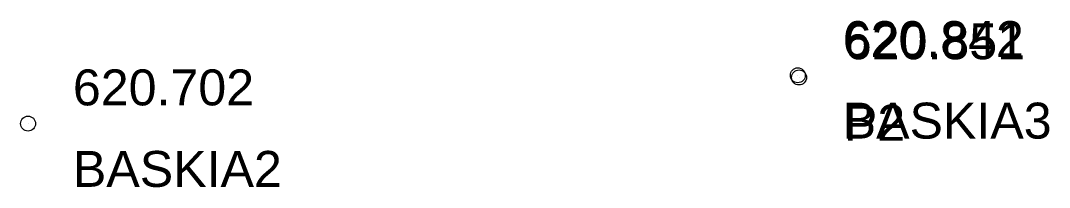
# Model space of a CAD drawing. Header units: metres. Extents: x 7511911 to 7512034, y 4692322 to 4692425.
# Drawn here: x 7511941.7 to 7511950.3, y 4692423.94 to 4692425.33 of the extents above; entities that cross this region are included whole.
import ezdxf

# ---------------------------------------------------------------- set-up
doc = ezdxf.new("R2010")
doc.units = ezdxf.units.M
doc.layers.add('matjet-total-stacion', color=3, linetype='Continuous', lineweight=0)
doc.styles.get("Standard").update_dxf_attribs({"font": 'arial.ttf'})

# ---------------------------------------------------------------- blocks, each defined once
blk = doc.blocks.new('*U23', base_point=(7511948.208, 4692424.854, 620.851))
at = {"layer": 'matjet-total-stacion', "linetype": 'ByBlock', "lineweight": -2}
blk.add_line((7511948.208, 4692424.854, 620.851), (7511948.208, 4692424.854, 620.851), dxfattribs=at)
blk.add_circle((7511948.208, 4692424.854, 620.851), 0.0625, dxfattribs=at)
at = {"layer": 'matjet-total-stacion', "linetype": 'ByBlock', "char_height": 0.3}
for s, insert, attachment_point in [('620.851', (7511948.583, 4692425.154, 620.851), 4), ('P2', (7511948.583, 4692424.6258, 620.851), 1)]:
    blk.add_mtext(s, dxfattribs=dict(at, insert=insert, attachment_point=attachment_point))
blk = doc.blocks.new('*U24', base_point=(7511948.198, 4692424.872, 620.842))
at = {"layer": 'matjet-total-stacion', "linetype": 'ByBlock', "lineweight": -2}
blk.add_line((7511948.198, 4692424.872, 620.842), (7511948.198, 4692424.872, 620.842), dxfattribs=at)
blk.add_circle((7511948.198, 4692424.872, 620.842), 0.0625, dxfattribs=at)
at = {"layer": 'matjet-total-stacion', "linetype": 'ByBlock', "char_height": 0.3}
for s, insert, attachment_point in [('620.842', (7511948.573, 4692425.172, 620.842), 4), ('BASKIA3', (7511948.573, 4692424.6438, 620.842), 1)]:
    blk.add_mtext(s, dxfattribs=dict(at, insert=insert, attachment_point=attachment_point))
blk = doc.blocks.new('*U25', base_point=(7511941.762, 4692424.469, 620.702))
at = {"layer": 'matjet-total-stacion', "linetype": 'ByBlock', "lineweight": -2}
blk.add_line((7511941.762, 4692424.469, 620.702), (7511941.762, 4692424.469, 620.702), dxfattribs=at)
blk.add_circle((7511941.762, 4692424.469, 620.702), 0.0625, dxfattribs=at)
at = {"layer": 'matjet-total-stacion', "linetype": 'ByBlock', "char_height": 0.3}
for s, insert, attachment_point in [('620.702', (7511942.137, 4692424.769, 620.702), 4), ('BASKIA2', (7511942.137, 4692424.2408, 620.702), 1)]:
    blk.add_mtext(s, dxfattribs=dict(at, insert=insert, attachment_point=attachment_point))

msp = doc.modelspace()

# ---------------------------------------------------------------- block references
at = {"layer": 'matjet-total-stacion', "color": 1}
for name, p in [('*U24', (7511948.198, 4692424.872, 620.842)), ('*U23', (7511948.208, 4692424.854, 620.851)), ('*U25', (7511941.762, 4692424.469, 620.702))]:
    msp.add_blockref(name, p, dxfattribs=at)

doc.saveas('drawing.dxf')
